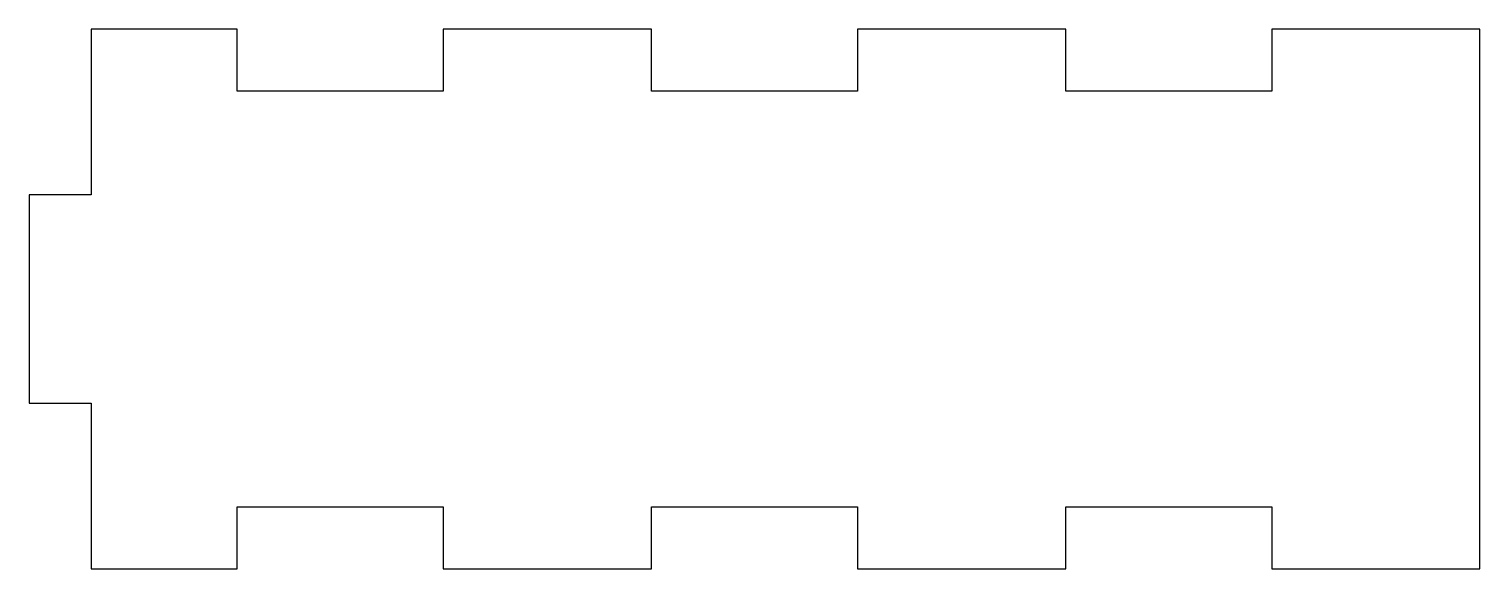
# Model space of a CAD drawing. Header units: millimetres. Extents: x -35 to 35, y -13 to 13.
import ezdxf

# ---------------------------------------------------------------- set-up
doc = ezdxf.new("R2010")
doc.units = ezdxf.units.MM
doc.layers.get('0').update_dxf_attribs({"linetype": 'CONTINUOUS'})

msp = doc.modelspace()

# ---------------------------------------------------------------- linework, layer by layer
for p, q in [((-24.975, 13.025), (-32.025, 13.025)), ((-32.025, 13.025), (-32.025, 5.025)), ((-24.975, 10.025), (-24.975, 13.025)), ((-4.975, 13.025), (-15.025, 13.025)), ((-15.025, 13.025), (-15.025, 10.025)), ((-4.975, 10.025), (-4.975, 13.025)), ((15.025, 13.025), (4.975, 13.025)), ((4.975, 13.025), (4.975, 10.025)), ((15.025, 10.025), (15.025, 13.025)), ((24.975, 13.025), (24.975, 10.025)), ((35.025, 13.025), (24.975, 13.025)), ((35.025, -13.025), (35.025, 13.025)), ((-15.025, 10.025), (-24.975, 10.025)), ((4.975, 10.025), (-4.975, 10.025)), ((24.975, 10.025), (15.025, 10.025)), ((-32.025, 5.025), (-35.025, 5.025)), ((-35.025, 5.025), (-35.025, -5.025)), ((-35.025, -5.025), (-32.025, -5.025)), ((-32.025, -5.025), (-32.025, -13.025)), ((-24.975, -13.025), (-24.975, -10.025)), ((-24.975, -10.025), (-15.025, -10.025)), ((-15.025, -10.025), (-15.025, -13.025)), ((-4.975, -13.025), (-4.975, -10.025)), ((-4.975, -10.025), (4.975, -10.025)), ((4.975, -10.025), (4.975, -13.025)), ((15.025, -13.025), (15.025, -10.025)), ((15.025, -10.025), (24.975, -10.025)), ((24.975, -10.025), (24.975, -13.025)), ((-32.025, -13.025), (-24.975, -13.025)), ((-15.025, -13.025), (-4.975, -13.025)), ((4.975, -13.025), (15.025, -13.025)), ((24.975, -13.025), (35.025, -13.025))]:
    msp.add_line(p, q)

doc.saveas('drawing.dxf')
